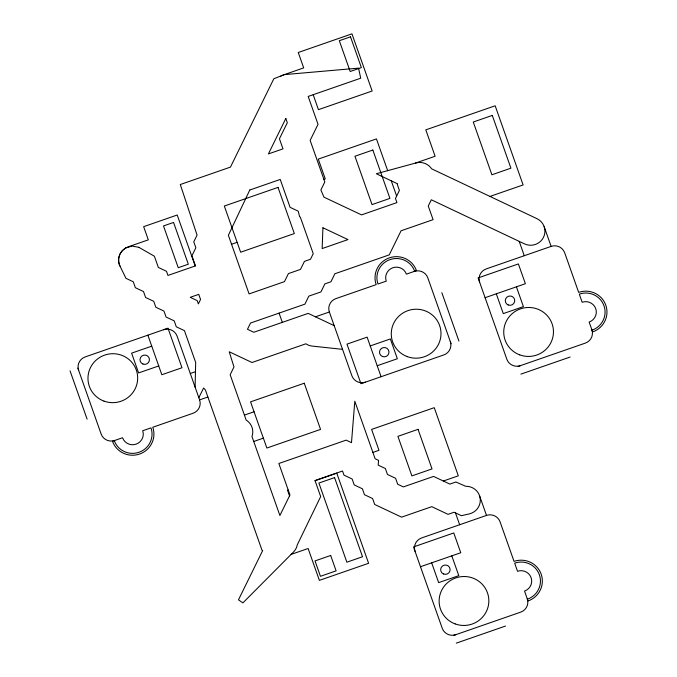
<?xml version="1.0" encoding="UTF-8"?>
<svg xmlns="http://www.w3.org/2000/svg" width="677" height="677" viewBox="0 0 677 677"><rect width="100%" height="100%" fill="white"/><g stroke="black" fill="none" stroke-linecap="round" stroke-linejoin="round"><path stroke-width="1.02" d="M118.636 260.078L118.644 260.763M118.644 259.393L118.712 258.707M195.103 387.134L195.678 362.449L184.44 330.638L176.299 326.796L174.209 320.864L166.068 317.022L163.969 311.09L155.837 307.248L153.738 301.316L145.597 297.474L143.499 291.542L135.366 287.7L133.267 281.767L125.956 278.315L120.015 266.146C117.409 260.941 118.585 254.188 122.816 250.185M118.78 258.022L118.915 257.353M119.059 256.676L119.254 256.024M119.465 255.364L119.727 254.73M120.007 254.095L120.328 253.486M198.835 397.704L203.608 387.989L205.402 389.969L262.024 550.266L262.668 550.57L238.482 599.83L242.908 602.877L293.454 552.06A14.217 13.98 -9.8 0 0 297.279 544.85L320.678 496.579L315.017 480.568L342.537 471.014L344.001 475.152L352.142 478.994L354.232 484.927L362.373 488.769L364.471 494.701L372.604 498.543L374.703 504.475L401.571 517.152L431.774 506.667L448.056 514.342L454.098 512.244L461.392 515.688L469.195 513.928A14.217 13.98 -9.8 0 0 479.587 495.843L479.088 494.565A14.217 13.98 -9.8 0 0 465.759 486.306L455.892 481.999L449.858 484.097L433.576 476.422L403.374 486.907L397.695 484.233L395.596 478.292L387.456 474.459L385.357 468.518L378.181 465.133L378.561 460.368L375.126 458.744L354.807 401.224L351.49 442.648L346.159 440.135L278.848 463.508L289.968 494.98L279.889 515.502L251.979 436.504A14.217 13.98 -9.8 0 0 246.927 420.578L246.183 420.104L230.163 374.736L233.971 366.976L229.224 351.761L251.996 362.508L305.894 343.789L306.969 344.449A14.217 13.98 -9.8 0 0 312.249 346.091L342.545 349.349M120.658 252.876L121.048 252.309M121.437 251.734L121.877 251.201M122.249 250.744L125.457 248.112M123.316 249.703L123.849 249.263M124.39 248.823L124.966 248.442M280.794 76.188L281.395 75.849M125.558 248.061L126.167 247.731M125.465 248.104L132.057 246.064L138.836 247.317M282.013 75.528L282.647 75.24M126.785 247.41L127.428 247.139M283.299 74.978L303.694 67.886L298.261 52.493L351.955 33.85L372.147 91.006L318.452 109.657L313.172 94.704M128.071 246.877L148.305 239.844L143.651 226.66L177.205 215.007L195.213 265.976M323.902 179.354L325.265 178.889L318.275 159.103L376.446 138.903L387.667 170.663M415.45 163.081L435.125 156.252L425.808 129.866L495.166 105.79L523.118 184.931L489.979 196.432M231.542 244.262L237.145 242.315M151.741 346.159L131.609 353.149L138.599 372.934L158.731 365.944M315.457 316.819L329.352 311.995A10.663 10.485 -9.8 0 1 335.927 298.608L376.192 284.628A21.325 20.979 -9.8 0 1 389.343 257.852A21.325 20.979 -9.8 0 1 416.465 270.648L406.403 274.143A10.663 10.485 -9.8 0 0 392.838 267.745A10.663 10.485 -9.8 0 0 386.262 281.133L377.986 284.002A19.43 19.108 -9.8 0 1 389.96 259.613A19.43 19.108 -9.8 0 1 414.679 271.265M592.028 330.181A19.43 19.108 -9.8 0 0 604.002 305.784A19.43 19.108 -9.8 0 0 579.292 294.123L582.161 302.255A10.663 10.485 -9.8 0 1 595.726 308.653A10.663 10.485 -9.8 0 1 589.151 322.04L592.646 331.933A21.325 20.979 -9.8 0 0 605.797 305.158A21.325 20.979 -9.8 0 0 578.666 292.362L564.686 252.792A10.663 10.485 -9.8 0 0 551.129 246.394L486.238 268.921A10.663 10.485 -9.8 0 0 479.671 282.309M190.288 373.501L195.467 371.707M485.104 297.702L525.377 283.714L518.387 263.928L478.114 277.917L506.845 359.259A10.663 10.485 -9.8 0 0 520.41 365.656M114.278 440.617A19.43 19.108 -9.8 0 0 138.988 452.27A19.43 19.108 -9.8 0 0 150.971 427.872L142.695 430.75A10.663 10.485 -9.8 0 1 136.119 444.137A10.663 10.485 -9.8 0 1 122.554 437.74L112.484 441.235A21.325 20.979 -9.8 0 0 139.614 454.03A21.325 20.979 -9.8 0 0 152.757 427.255L193.03 413.266A10.663 10.485 -9.8 0 0 199.605 399.879L207.881 397.01M370.226 345.939L390.358 338.94L397.348 358.734L377.216 365.724M244.422 415.103L254.053 411.76M253.74 441.489L263.37 438.146M518.176 366.426L585.292 343.129A10.663 10.485 -9.8 0 0 591.867 329.741M520.892 374.127L570.11 357.033M372.892 452.422L378.976 450.307L371.605 429.421L434.245 407.672L458.321 475.821L443.333 481.025M288.207 490.004L287.539 490.241L289.528 495.869M315.059 480.687L336.765 473.147L368.601 563.289L319.383 580.375L308.12 548.497L291.118 554.404M527.408 599.204A19.43 19.108 -9.8 0 0 539.383 574.807A19.43 19.108 -9.8 0 0 514.672 563.146L517.541 571.278A10.663 10.485 -9.8 0 1 531.106 577.676A10.663 10.485 -9.8 0 1 524.531 591.072L528.026 600.964A21.325 20.979 -9.8 0 0 541.177 574.181A21.325 20.979 -9.8 0 0 514.046 561.385L500.066 521.815A10.663 10.485 -9.8 0 0 486.509 515.417L421.619 537.944A10.663 10.485 -9.8 0 0 415.052 551.332M420.485 566.725L460.758 552.745L453.768 532.96L413.495 546.94L442.233 628.281A10.663 10.485 -9.8 0 0 455.79 634.679M453.556 635.458L520.672 612.152A10.663 10.485 -9.8 0 0 527.248 598.764M456.273 643.15L505.499 626.064M334.176 325.654L308.17 313.383L253.799 332.263L247.469 329.276L250.541 323.031L304.904 304.151L308.847 296.12L320.932 291.922L324.875 283.891L330.918 281.793L334.861 273.762L389.233 254.882L401.063 230.781L433.094 219.661L428.262 206.003L431.317 199.783L524.497 243.881A14.217 13.98 -9.8 0 0 543.496 237.314A14.217 13.98 -9.8 0 0 536.92 218.654L431.587 168.801L430.894 167.811A14.217 13.98 -9.8 0 0 415.923 162.954L376.327 173.752L397.627 183.839L397.306 184.491L399.405 190.423L395.461 198.463L396.925 202.601L361.535 214.888L323.978 197.168L320.873 189.975L324.816 181.944L310.142 140.393L318.029 124.323L308.179 96.439L360.706 78.202L358.556 68.132L284.348 74.622L273.83 78.744L230.451 167.109L180.294 184.525L197.075 235.088L193.757 241.833L195.856 247.765L191.913 255.804L195.475 265.883L167.955 275.437L166.491 271.291L158.35 267.457L154.381 256.211L138.844 247.325M119.973 266.053L119.711 265.426M119.448 264.783L119.237 264.132M544.13 226.609L551.129 246.394M519.217 241.384L524.277 255.72M516.424 286.828L523.414 306.613L503.282 313.603L496.292 293.818M441.836 292.684L458.921 341.056M451.094 343.772L427.796 277.815A10.663 10.485 -9.8 0 0 414.231 271.418M391.255 180.818L396.637 196.059M479.519 495.632L486.509 515.417M455.469 512.895L459.658 524.743M451.804 555.851L458.794 575.636L438.662 582.626L431.672 562.841M381.092 376.717L367.12 337.138L346.979 344.136L360.959 383.707L443.74 354.96A10.663 10.485 -9.8 0 0 450.315 341.572M329.352 311.995L351.871 375.752A10.663 10.485 -9.8 0 0 365.436 382.15M279.068 313.121L282.334 322.354M199.605 399.879L177.086 336.13A10.663 10.485 -9.8 0 0 163.521 329.733M147.857 335.166L161.837 374.736L181.978 367.746L167.998 328.176L85.217 356.914A10.663 10.485 -9.8 0 0 78.642 370.302M77.863 368.11L101.161 434.059A10.663 10.485 -9.8 0 0 114.726 440.456M70.036 370.827L87.121 419.19M119.042 263.471L118.907 262.803M118.771 262.126L118.703 261.449M322.929 227.768L322.15 248.561L347.978 239.59L322.929 227.768M249.779 190.017L228.377 235.291L249.085 293.92L284.467 281.632L288.41 273.601L300.495 269.404L304.438 261.373L310.481 259.274L313.231 253.663L300.317 217.105L299.649 216.792L298.21 211.165L290.086 207.331L280.227 179.439L249.779 190.017M285.821 118.475L268.414 153.924L282.994 148.864L279.432 138.785L287.319 122.723L285.821 118.475M200.553 299.454L198.361 303.914L197.193 300.613L190.22 297.321L198.75 294.36L200.553 299.454M350.5 36.829L339.312 40.713L350.178 71.491L361.366 67.607L350.5 36.829M372.841 150.023L354.943 156.243L372.028 204.606L389.927 198.395L372.841 150.023M173.557 222.445L163.487 225.94L178.246 267.711L188.316 264.216L173.557 222.445M278.027 187.394L224.324 206.036L240.64 252.208L294.334 233.565L278.027 187.394M492.289 115.42L473.274 122.029L491.908 174.784L510.923 168.184L492.289 115.42M304.252 383.224L250.558 401.867L266.865 448.039L320.56 429.396L304.252 383.224M418.039 429.336L397.907 436.335L411.887 475.906L432.019 468.916L418.039 429.336M334.573 477.615L318.909 483.048L346.869 562.198L362.525 556.756L334.573 477.615M330.681 555.478L315.017 560.911L320.449 576.305L336.114 570.863L330.681 555.478M142.94 364.031A4.739 4.663 -9.8 0 0 149.414 359.038A4.739 4.663 -9.8 0 0 141.815 356.043A4.739 4.663 -9.8 0 0 142.94 364.031M103.97 401.106A24.88 24.474 -9.8 0 0 137.372 374.161A24.88 24.474 -9.8 0 0 97.124 359.284A24.88 24.474 -9.8 0 0 103.97 401.106M508.224 304.98A4.739 4.663 -9.8 0 0 514.698 299.987A4.739 4.663 -9.8 0 0 507.098 296.991A4.739 4.663 -9.8 0 0 508.224 304.98M519.75 354.883A24.88 24.474 -9.8 0 0 553.151 327.93A24.88 24.474 -9.8 0 0 512.904 313.053A24.88 24.474 -9.8 0 0 519.75 354.883M443.604 574.011A4.739 4.663 -9.8 0 0 450.078 569.01A4.739 4.663 -9.8 0 0 442.479 566.014A4.739 4.663 -9.8 0 0 443.604 574.011M455.13 623.906A24.88 24.474 -9.8 0 0 488.532 596.962A24.88 24.474 -9.8 0 0 448.284 582.085A24.88 24.474 -9.8 0 0 455.13 623.906M382.454 356.508A4.739 4.663 -9.8 0 0 388.928 351.507A4.739 4.663 -9.8 0 0 381.329 348.511A4.739 4.663 -9.8 0 0 382.454 356.508M407.283 356.627A24.88 24.474 -9.8 0 0 440.685 329.674A24.88 24.474 -9.8 0 0 400.437 314.797A24.88 24.474 -9.8 0 0 407.283 356.627"/></g></svg>
